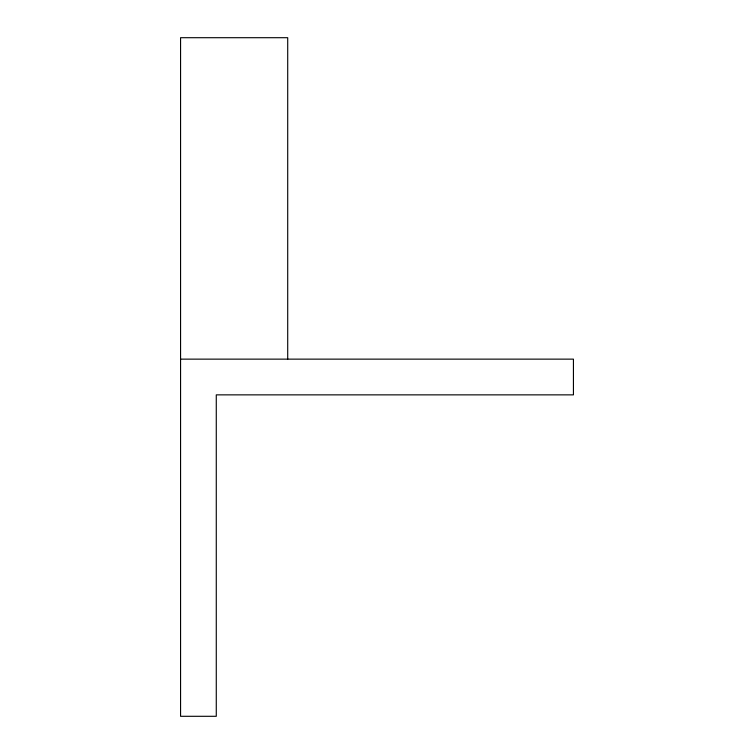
<?xml version="1.0" encoding="UTF-8"?>
<svg xmlns="http://www.w3.org/2000/svg" width="754" height="754" viewBox="0 0 754 754"><rect width="100%" height="100%" fill="white"/><g stroke="black" fill="none" stroke-linecap="round" stroke-linejoin="round"><path stroke-width="1.13" d="M180.564 359.14L573.436 359.14L573.436 394.86L216.275 394.86L216.275 716.3L180.564 716.3L180.564 37.7L287.708 37.7L287.708 359.14"/></g></svg>
